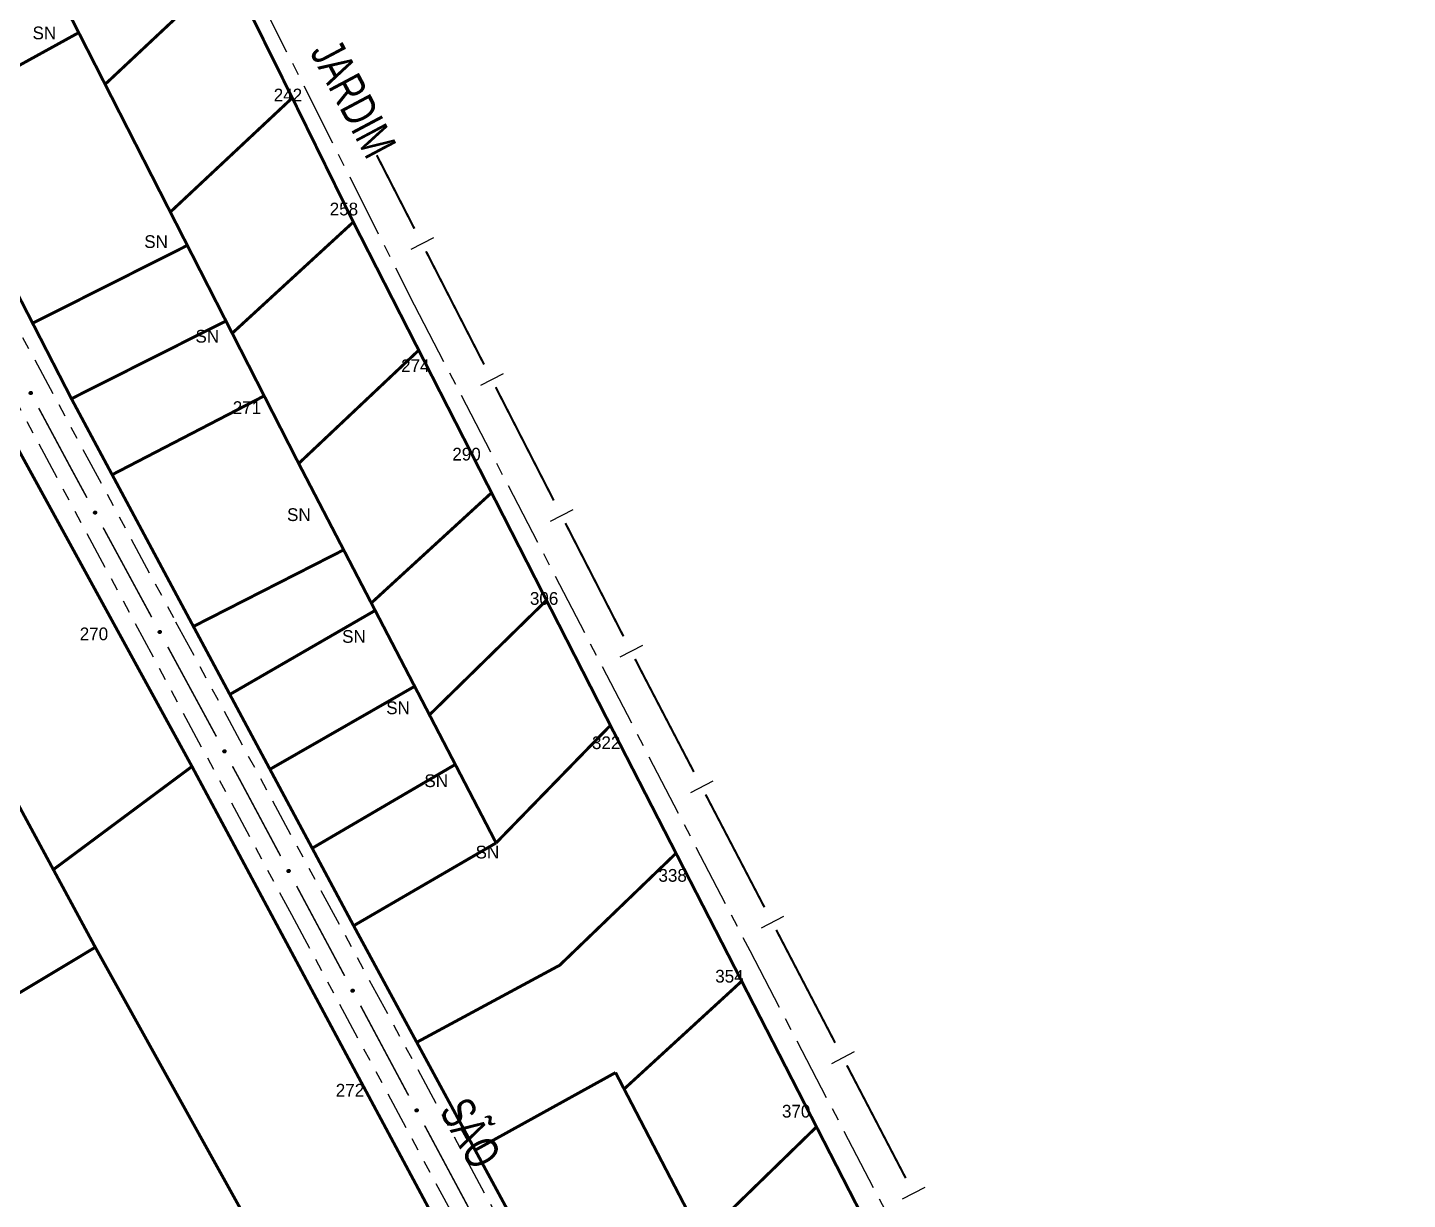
# Model space of a CAD drawing. Extents: x 205807 to 207855, y 4874692 to 4876446.
# Drawn here: x 207141.3 to 207303.9, y 4876055.9 to 4876194 of the extents above; entities that cross this region are included whole.
import ezdxf
from ezdxf.enums import TextEntityAlignment as Align

# ---------------------------------------------------------------- set-up
doc = ezdxf.new("R2010")
doc.units = 0
doc.header["$LTSCALE"] = 1.5
doc.header["$MEASUREMENT"] = 0
doc.linetypes.add('TRACO_13', pattern=[8, 5, -1, 1, -1])
doc.linetypes.add('TRACO_25', pattern=[8, 3, -1, 1, -1, 1, -1])
for name, color, linetype in [('CD_MALHA_LOTES', 7, 'CONTINUOUS'), ('LM-LIM-SETORES-BAIRROS', 250, 'CONTINUOUS'), ('RU-QUADRA', 210, 'CONTINUOUS'), ('SV-EIXO-RUA-N-PAV', 6, 'CONTINUOUS'), ('SV-RUA-NAO-PAV', 7, 'CONTINUOUS'), ('SV-TXT-RUA-N-PAV', 7, 'CONTINUOUS'), ('Th_NmrPort', 1, 'CONTINUOUS')]:
    doc.layers.add(name, color=color, linetype=linetype)
doc.styles.add('ARIAL', font='ARIAL.SHX')

msp = doc.modelspace()

# ---------------------------------------------------------------- linework, layer by layer
at = {"layer": 'CD_MALHA_LOTES', "linetype": 'Continuous', "const_width": 0.35, "flags": 128}
for points in [[(207147.348212, 4876193.399369), (207141.985449, 4876203.86359)], [(207150.457781, 4876187.307006), (207164.973535, 4876200.918185)], [(207164.973535, 4876200.918185), (207172.508523, 4876185.710028)], [(207129.410821, 4876183.520085), (207147.348212, 4876193.399369)], [(207150.457781, 4876187.307006), (207147.348212, 4876193.399369)], [(207158.140059, 4876172.255651), (207150.457781, 4876187.307006)], [(207158.140059, 4876172.255651), (207172.508523, 4876185.710028)], [(207172.508523, 4876185.710028), (207179.696487, 4876171.07715)], [(207141.921883, 4876159.150441), (207129.410821, 4876183.520085)], [(207160.145922, 4876168.325704), (207158.140059, 4876172.255651)], [(207165.432241, 4876157.968585), (207179.696487, 4876171.07715)], [(207179.696487, 4876171.07715), (207187.40962, 4876155.970671)], [(207141.921883, 4876159.150441), (207160.145922, 4876168.325704)], [(207164.691971, 4876159.418944), (207160.145922, 4876168.325704)], [(207146.488898, 4876150.254591), (207141.921883, 4876159.150441)], [(207146.488898, 4876150.254591), (207164.691971, 4876159.418944)], [(207165.432241, 4876157.968585), (207164.691971, 4876159.418944)], [(207169.199174, 4876150.588293), (207165.432241, 4876157.968585)], [(207173.265076, 4876142.622254), (207187.40962, 4876155.970671)], [(207187.40962, 4876155.970671), (207195.986139, 4876139.173214)], [(207151.285677, 4876141.297069), (207146.488898, 4876150.254591)], [(207151.285677, 4876141.297069), (207169.199174, 4876150.588293)], [(207173.265076, 4876142.622254), (207169.199174, 4876150.588293)], [(207139.18448, 4876146.184818), (207160.692695, 4876106.912243)], [(207178.560652, 4876132.439997), (207173.265076, 4876142.622254)], [(207160.861103, 4876123.415881), (207151.285677, 4876141.297069)], [(207181.817508, 4876126.177761), (207195.986139, 4876139.173214)], [(207195.986139, 4876139.173214), (207202.457953, 4876126.497907)], [(207160.861103, 4876123.415881), (207178.560652, 4876132.439997)], [(207181.817508, 4876126.177761), (207178.560652, 4876132.439997)], [(207144.358888, 4876094.760393), (207126.00951, 4876128.755067)], [(207182.272822, 4876125.302288), (207181.817508, 4876126.177761)], [(207188.674077, 4876112.994048), (207202.457953, 4876126.497907)], [(207202.457953, 4876126.497907), (207209.986731, 4876111.752494)], [(207165.152988, 4876115.401199), (207182.272822, 4876125.302288)], [(207186.925077, 4876116.357), (207182.272822, 4876125.302288)], [(207165.152988, 4876115.401199), (207160.861103, 4876123.415881)], [(207169.876525, 4876106.580448), (207186.925077, 4876116.357)], [(207188.674077, 4876112.994048), (207186.925077, 4876116.357)], [(207169.876525, 4876106.580448), (207165.152988, 4876115.401199)], [(207191.715071, 4876107.14687), (207188.674077, 4876112.994048)], [(207209.986731, 4876111.752494), (207196.522454, 4876097.903303)], [(207209.986731, 4876111.752494), (207217.720605, 4876096.684747)], [(207144.358888, 4876094.760393), (207160.692695, 4876106.912243)], [(207160.692695, 4876106.912243), (207195.613225, 4876041.731776)], [(207174.857636, 4876097.278702), (207169.876525, 4876106.580448)], [(207174.857636, 4876097.278702), (207191.715071, 4876107.14687)], [(207196.522454, 4876097.903303), (207191.715071, 4876107.14687)], [(207179.736337, 4876088.143361), (207174.857636, 4876097.278702)], [(207179.736337, 4876088.143361), (207196.522454, 4876097.903303)], [(207187.174946, 4876074.406027), (207204.017966, 4876083.49104), (207217.720605, 4876096.684747)], [(207217.720605, 4876096.684747), (207225.457738, 4876081.610649)], [(207149.300744, 4876085.604943), (207144.358888, 4876094.760393)], [(207187.174946, 4876074.406027), (207179.736337, 4876088.143361)], [(207139.605466, 4876079.778806), (207149.300744, 4876085.604943)], [(207166.896762, 4876053.900412), (207149.300744, 4876085.604943)], [(207211.606447, 4876068.900017), (207225.457738, 4876081.610649)], [(207225.457738, 4876081.610649), (207234.271988, 4876064.438028)], [(207194.060022, 4876061.690935), (207187.174946, 4876074.406027)], [(207194.060022, 4876061.690935), (207210.598563, 4876070.837963)], [(207210.598563, 4876070.837963), (207211.606447, 4876068.900017)], [(207219.732666, 4876053.275041), (207211.606447, 4876068.900017)], [(207220.764765, 4876051.290536), (207234.271988, 4876064.438028)], [(207234.271988, 4876064.438028), (207241.226653, 4876050.888397)], [(207203.42658, 4876044.393139), (207194.060022, 4876061.690935)]]:
    msp.add_lwpolyline(points, dxfattribs=at)
at = {"layer": 'LM-LIM-SETORES-BAIRROS', "const_width": 0.25}
for points in [[(207182.790448, 4876178.312948), (207182.461412, 4876178.95483)], [(207186.895964, 4876170.303907), (207182.790448, 4876178.312948)], [(207195.106996, 4876154.285825), (207188.264469, 4876167.634227)], [(207203.318028, 4876138.267743), (207196.475501, 4876151.616145)], [(207211.529061, 4876122.249661), (207204.686534, 4876135.598063)], [(207213.799359, 4876117.820763), (207212.897566, 4876119.579981)], [(207213.810045, 4876117.800268), (207213.799359, 4876117.820763)], [(207219.820383, 4876106.273089), (207213.810045, 4876117.800268)], [(207228.142389, 4876090.312381), (207221.207384, 4876103.612971)], [(207236.464396, 4876074.351673), (207229.529391, 4876087.652263)], [(207244.786402, 4876058.390964), (207237.851397, 4876071.691555)]]:
    msp.add_lwpolyline(points, dxfattribs=at)
at = {"layer": 'LM-LIM-SETORES-BAIRROS'}
for points in [[(207189.143141, 4876169.208373), (207186.473461, 4876167.839868)], [(207197.354173, 4876153.190291), (207194.684493, 4876151.821786)], [(207205.565205, 4876137.172209), (207202.895525, 4876135.803704)], [(207213.776238, 4876121.154127), (207211.106557, 4876119.785622)], [(207222.07511, 4876105.193178), (207219.414992, 4876103.806177)], [(207230.397116, 4876089.23247), (207227.736998, 4876087.845469)], [(207238.719122, 4876073.271761), (207236.059004, 4876071.88476)], [(207247.041128, 4876057.311053), (207244.38101, 4876055.924052)]]:
    msp.add_lwpolyline(points, dxfattribs=at)
at = {"layer": 'RU-QUADRA', "linetype": 'Continuous', "const_width": 0.18, "flags": 128}
for points in [[(207306.905449, 4875925.594715), (207299.320323, 4875940.251058), (207291.591003, 4875955.186021), (207283.9263, 4875969.996126), (207276.153081, 4875985.015911), (207268.541556, 4875999.723263), (207261.014948, 4876014.266536), (207252.629864, 4876030.18573), (207241.226653, 4876050.888397), (207234.271988, 4876064.438028), (207225.457738, 4876081.610649), (207217.720605, 4876096.684747), (207209.986731, 4876111.752494), (207202.457953, 4876126.497907), (207195.986139, 4876139.173214), (207187.40962, 4876155.970671), (207179.696487, 4876171.07715), (207172.508523, 4876185.710028), (207164.973535, 4876200.918185)], [(207122.408429, 4876197.159678), (207129.410821, 4876183.520085), (207135.064149, 4876172.508262), (207146.488898, 4876150.254591), (207151.285677, 4876141.297069), (207160.861103, 4876123.415881), (207169.876525, 4876106.580448), (207174.857636, 4876097.278702), (207179.736337, 4876088.143361), (207187.174946, 4876074.406027), (207194.060022, 4876061.690935), (207203.42658, 4876044.393139), (207210.553518, 4876031.231387), (207222.307256, 4876009.525041), (207237.023594, 4875980.359441), (207245.999183, 4875963.097386), (207255.835524, 4875944.179913), (207255.02642, 4875943.697238), (207268.15921, 4875917.688321), (207277.027591, 4875899.884207), (207285.03359, 4875883.530078), (207292.80947, 4875869.110618), (207299.934581, 4875855.500285), (207306.150553, 4875843.626583)], [(207195.613225, 4876041.731776), (207160.692695, 4876106.912243), (207139.18448, 4876146.184818)]]:
    msp.add_lwpolyline(points, dxfattribs=at)
at = {"layer": 'SV-EIXO-RUA-N-PAV'}
for points in [[(207141.71695, 4876151.094895), (207141.763965, 4876151.081416), (207141.801615, 4876151.060218), (207141.827929, 4876151.0335), (207141.845025, 4876151.003827), (207141.859097, 4876150.971499), (207141.866092, 4876150.935777), (207141.865075, 4876150.894409), (207141.851885, 4876150.847152), (207141.827635, 4876150.81001), (207141.802821, 4876150.78281), (207141.772905, 4876150.763202), (207141.741272, 4876150.750059), (207141.703925, 4876150.744019), (207141.662013, 4876150.745459), (207141.614815, 4876150.759872), (207141.578046, 4876150.780907), (207141.553273, 4876150.807419), (207141.53375, 4876150.837618), (207141.51978, 4876150.870794), (207141.513115, 4876150.9059), (207141.514641, 4876150.948097), (207141.529484, 4876150.994492), (207141.550045, 4876151.031404), (207141.576202, 4876151.056543), (207141.606366, 4876151.075094), (207141.638619, 4876151.089602), (207141.674235, 4876151.098129), (207141.71695, 4876151.094895)], [(207149.298355, 4876137.005707), (207149.34543, 4876136.992441), (207149.383175, 4876136.971414), (207149.40961, 4876136.944814), (207149.42684, 4876136.915218), (207149.441057, 4876136.882955), (207149.448214, 4876136.847264), (207149.447383, 4876136.805892), (207149.434406, 4876136.758576), (207149.410324, 4876136.721325), (207149.385633, 4876136.694014), (207149.355807, 4876136.67427), (207149.324233, 4876136.660984), (207149.286913, 4876136.654776), (207149.244995, 4876136.656028), (207149.197733, 4876136.670227), (207149.160869, 4876136.691096), (207149.135976, 4876136.717495), (207149.116318, 4876136.747607), (207149.102198, 4876136.780719), (207149.095374, 4876136.815794), (207149.096711, 4876136.857997), (207149.111344, 4876136.90446), (207149.131738, 4876136.941464), (207149.157781, 4876136.966721), (207149.187861, 4876136.985408), (207149.220048, 4876137.000061), (207149.255626, 4876137.008749), (207149.298355, 4876137.005707)], [(207156.920608, 4876122.937969), (207156.967683, 4876122.924703), (207157.005429, 4876122.903676), (207157.031863, 4876122.877076), (207157.049093, 4876122.84748), (207157.06331, 4876122.815217), (207157.070467, 4876122.779526), (207157.069636, 4876122.738154), (207157.05666, 4876122.690838), (207157.032578, 4876122.653587), (207157.007886, 4876122.626276), (207156.97806, 4876122.606532), (207156.946486, 4876122.593246), (207156.909167, 4876122.587038), (207156.867248, 4876122.58829), (207156.819986, 4876122.602489), (207156.783123, 4876122.623358), (207156.75823, 4876122.649757), (207156.738571, 4876122.679869), (207156.724451, 4876122.712981), (207156.717628, 4876122.748056), (207156.718964, 4876122.790259), (207156.733597, 4876122.836722), (207156.753991, 4876122.873726), (207156.780034, 4876122.898983), (207156.810115, 4876122.91767), (207156.842301, 4876122.932323), (207156.877879, 4876122.941011), (207156.920608, 4876122.937969)], [(207164.542862, 4876108.870231), (207164.589937, 4876108.856965), (207164.627682, 4876108.835938), (207164.654116, 4876108.809338), (207164.671346, 4876108.779742), (207164.685563, 4876108.747479), (207164.69272, 4876108.711788), (207164.691889, 4876108.670416), (207164.678913, 4876108.6231), (207164.654831, 4876108.585849), (207164.63014, 4876108.558538), (207164.600313, 4876108.538794), (207164.56874, 4876108.525508), (207164.53142, 4876108.5193), (207164.489502, 4876108.520552), (207164.44224, 4876108.534751), (207164.405376, 4876108.55562), (207164.380483, 4876108.582019), (207164.360825, 4876108.612131), (207164.346705, 4876108.645243), (207164.339881, 4876108.680318), (207164.341217, 4876108.722521), (207164.355851, 4876108.768984), (207164.376245, 4876108.805988), (207164.402288, 4876108.831245), (207164.432368, 4876108.849932), (207164.464555, 4876108.864585), (207164.500132, 4876108.873273), (207164.542862, 4876108.870231)], [(207172.103799, 4876094.768776), (207172.150796, 4876094.755237), (207172.18842, 4876094.733991), (207172.214699, 4876094.707239), (207172.231757, 4876094.677544), (207172.245787, 4876094.645198), (207172.252737, 4876094.609467), (207172.251666, 4876094.5681), (207172.238416, 4876094.52086), (207172.214118, 4876094.483749), (207172.189269, 4876094.456582), (207172.159329, 4876094.437011), (207172.127679, 4876094.423909), (207172.090324, 4876094.417917), (207172.048413, 4876094.419411), (207172.001234, 4876094.433884), (207171.964492, 4876094.454967), (207171.939753, 4876094.48151), (207171.920269, 4876094.511734), (207171.906342, 4876094.544928), (207171.899721, 4876094.580042), (207171.901302, 4876094.622237), (207171.916204, 4876094.668614), (207171.936813, 4876094.705499), (207171.963002, 4876094.730605), (207171.99319, 4876094.749117), (207172.025461, 4876094.763583), (207172.061088, 4876094.772065), (207172.103799, 4876094.768776)], [(207179.644391, 4876080.657097), (207179.691388, 4876080.643558), (207179.729011, 4876080.622312), (207179.755291, 4876080.59556), (207179.772349, 4876080.565865), (207179.786379, 4876080.533519), (207179.793329, 4876080.497788), (207179.792258, 4876080.456421), (207179.779008, 4876080.409181), (207179.75471, 4876080.37207), (207179.729861, 4876080.344903), (207179.699921, 4876080.325333), (207179.66827, 4876080.31223), (207179.630916, 4876080.306238), (207179.589005, 4876080.307732), (207179.541826, 4876080.322206), (207179.505084, 4876080.343288), (207179.480345, 4876080.369831), (207179.460861, 4876080.400056), (207179.446933, 4876080.433249), (207179.440313, 4876080.468364), (207179.441894, 4876080.510558), (207179.456796, 4876080.556935), (207179.477404, 4876080.593821), (207179.503593, 4876080.618926), (207179.533782, 4876080.637438), (207179.566053, 4876080.651904), (207179.60168, 4876080.660386), (207179.644391, 4876080.657097)], [(207187.18593, 4876066.545977), (207187.232933, 4876066.532458), (207187.270565, 4876066.511227), (207187.296856, 4876066.484486), (207187.313926, 4876066.454798), (207187.32797, 4876066.422458), (207187.334934, 4876066.386729), (207187.333881, 4876066.345362), (207187.32065, 4876066.298117), (207187.296368, 4876066.260996), (207187.27153, 4876066.233818), (207187.241598, 4876066.214235), (207187.209953, 4876066.20112), (207187.172601, 4876066.195112), (207187.13069, 4876066.196589), (207187.083504, 4876066.211043), (207187.046754, 4876066.23211), (207187.022003, 4876066.258643), (207187.002507, 4876066.288859), (207186.988566, 4876066.322047), (207186.981931, 4876066.357159), (207186.983494, 4876066.399354), (207186.998377, 4876066.445737), (207187.01897, 4876066.482631), (207187.045149, 4876066.507748), (207187.075329, 4876066.526272), (207187.107594, 4876066.540752), (207187.143218, 4876066.549248), (207187.18593, 4876066.545977)]]:
    msp.add_lwpolyline(points, close=True, dxfattribs=at)
for points in [[(207141.513115, 4876150.9059), (207141.614815, 4876150.759872)], [(207141.514641, 4876150.948097), (207141.662013, 4876150.745459)], [(207141.518577, 4876150.923269), (207141.63434, 4876150.759284)], [(207141.519058, 4876150.884822), (207141.592968, 4876150.775813)], [(207141.51978, 4876150.870794), (207141.578046, 4876150.780907)], [(207141.525225, 4876150.968633), (207141.68108, 4876150.747181)], [(207141.529484, 4876150.994492), (207141.703925, 4876150.744019)], [(207141.539907, 4876151.010562), (207141.71944, 4876150.750712)], [(207141.550045, 4876151.031404), (207141.741272, 4876150.750059)], [(207141.564085, 4876151.040552), (207141.755221, 4876150.759053)], [(207141.576202, 4876151.056543), (207141.772905, 4876150.763202)], [(207141.592131, 4876151.063325), (207141.784729, 4876150.773321)], [(207141.606366, 4876151.075094), (207141.802821, 4876150.78281)], [(207141.625248, 4876151.079527), (207141.814449, 4876150.801637)], [(207141.638619, 4876151.089602), (207141.827635, 4876150.81001)], [(207141.658537, 4876151.08963), (207141.837983, 4876150.832829)], [(207141.674235, 4876151.098129), (207141.851885, 4876150.847152)], [(207141.694405, 4876151.094921), (207141.855157, 4876150.872998)], [(207141.71695, 4876151.094895), (207141.865075, 4876150.894409)], [(207141.742261, 4876151.086512), (207141.861719, 4876150.921412)], [(207141.763965, 4876151.081416), (207141.866092, 4876150.935777)], [(207141.78548, 4876151.069425), (207141.857543, 4876150.960974)], [(207141.801615, 4876151.060218), (207141.859097, 4876150.971499)], [(207149.095374, 4876136.815794), (207149.197733, 4876136.670227)], [(207149.096711, 4876136.857997), (207149.244995, 4876136.656028)], [(207149.100758, 4876136.833188), (207149.21726, 4876136.669727)], [(207149.101412, 4876136.794744), (207149.175814, 4876136.68607)], [(207149.102198, 4876136.780719), (207149.160869, 4876136.691096)], [(207149.107201, 4876136.878581), (207149.264054, 4876136.657835)], [(207149.111344, 4876136.90446), (207149.286913, 4876136.654776)], [(207149.121694, 4876136.920576), (207149.302398, 4876136.661539)], [(207149.131738, 4876136.941464), (207149.324233, 4876136.660984)], [(207149.145737, 4876136.950675), (207149.338141, 4876136.670042)], [(207149.157781, 4876136.966721), (207149.355807, 4876136.67427)], [(207149.173679, 4876136.973575), (207149.367585, 4876136.684443)], [(207149.187861, 4876136.985408), (207149.385633, 4876136.694014)], [(207149.206722, 4876136.989926), (207149.397177, 4876136.712893)], [(207149.220048, 4876137.000061), (207149.410324, 4876136.721325)], [(207149.239966, 4876137.000179), (207149.420569, 4876136.744191)], [(207149.255626, 4876137.008749), (207149.434406, 4876136.758576)], [(207149.27581, 4876137.005632), (207149.437562, 4876136.784436)], [(207149.298355, 4876137.005707), (207149.447383, 4876136.805892)], [(207149.323703, 4876136.997439), (207149.443905, 4876136.83288)], [(207149.34543, 4876136.992441), (207149.448214, 4876136.847264)], [(207149.366998, 4876136.980547), (207149.43955, 4876136.872423)], [(207149.383175, 4876136.971414), (207149.441057, 4876136.882955)], [(207156.717628, 4876122.748056), (207156.819986, 4876122.602489)], [(207156.718964, 4876122.790259), (207156.867248, 4876122.58829)], [(207156.723011, 4876122.76545), (207156.839513, 4876122.601989)], [(207156.723666, 4876122.727006), (207156.798068, 4876122.618332)], [(207156.724451, 4876122.712981), (207156.783123, 4876122.623358)], [(207156.729455, 4876122.810843), (207156.886307, 4876122.590097)], [(207156.733597, 4876122.836722), (207156.909167, 4876122.587038)], [(207156.743947, 4876122.852838), (207156.924651, 4876122.593801)], [(207156.753991, 4876122.873726), (207156.946486, 4876122.593246)], [(207156.76799, 4876122.882937), (207156.960394, 4876122.602304)], [(207156.780034, 4876122.898983), (207156.97806, 4876122.606532)], [(207156.795933, 4876122.905837), (207156.989838, 4876122.616705)], [(207156.810115, 4876122.91767), (207157.007886, 4876122.626276)], [(207156.828976, 4876122.922188), (207157.01943, 4876122.645155)], [(207156.842301, 4876122.932323), (207157.032578, 4876122.653587)], [(207156.862219, 4876122.932441), (207157.042823, 4876122.676453)], [(207156.877879, 4876122.941011), (207157.05666, 4876122.690838)], [(207156.898063, 4876122.937894), (207157.059815, 4876122.716698)], [(207156.920608, 4876122.937969), (207157.069636, 4876122.738154)], [(207156.945957, 4876122.929701), (207157.066158, 4876122.765142)], [(207156.967683, 4876122.924703), (207157.070467, 4876122.779526)], [(207156.989252, 4876122.912809), (207157.061804, 4876122.804685)], [(207157.005429, 4876122.903676), (207157.06331, 4876122.815217)], [(207164.339881, 4876108.680318), (207164.44224, 4876108.534751)], [(207164.341217, 4876108.722521), (207164.489502, 4876108.520552)], [(207164.345265, 4876108.697712), (207164.461767, 4876108.534251)], [(207164.345919, 4876108.659268), (207164.420321, 4876108.550594)], [(207164.346705, 4876108.645243), (207164.405376, 4876108.55562)], [(207164.351708, 4876108.743105), (207164.508561, 4876108.522359)], [(207164.355851, 4876108.768984), (207164.53142, 4876108.5193)], [(207164.366201, 4876108.7851), (207164.546904, 4876108.526063)], [(207164.376245, 4876108.805988), (207164.56874, 4876108.525508)], [(207164.390243, 4876108.815199), (207164.582648, 4876108.534566)], [(207164.402288, 4876108.831245), (207164.600313, 4876108.538794)], [(207164.418186, 4876108.838099), (207164.612092, 4876108.548967)], [(207164.432368, 4876108.849932), (207164.63014, 4876108.558538)], [(207164.451229, 4876108.85445), (207164.641683, 4876108.577417)], [(207164.464555, 4876108.864585), (207164.654831, 4876108.585849)], [(207164.484473, 4876108.864703), (207164.665076, 4876108.608715)], [(207164.500132, 4876108.873273), (207164.678913, 4876108.6231)], [(207164.520316, 4876108.870156), (207164.682068, 4876108.64896)], [(207164.542862, 4876108.870231), (207164.691889, 4876108.670416)], [(207164.56821, 4876108.861963), (207164.688412, 4876108.697404)], [(207164.589937, 4876108.856965), (207164.69272, 4876108.711788)], [(207164.611505, 4876108.845071), (207164.684057, 4876108.736947)], [(207164.627682, 4876108.835938), (207164.685563, 4876108.747479)], [(207171.899721, 4876094.580042), (207172.001234, 4876094.433884)], [(207171.901302, 4876094.622237), (207172.048413, 4876094.419411)], [(207171.905206, 4876094.597404), (207172.020758, 4876094.433271)], [(207171.905637, 4876094.558957), (207171.979408, 4876094.449854)], [(207171.906342, 4876094.544928), (207171.964492, 4876094.454967)], [(207171.911912, 4876094.64276), (207172.067483, 4876094.421108)], [(207171.916204, 4876094.668614), (207172.090324, 4876094.417917)], [(207171.926648, 4876094.68467), (207172.105847, 4876094.42459)], [(207171.936813, 4876094.705499), (207172.127679, 4876094.423909)], [(207171.950864, 4876094.714629), (207172.141639, 4876094.432885)], [(207171.963002, 4876094.730605), (207172.159329, 4876094.437011)], [(207171.97894, 4876094.737366), (207172.171166, 4876094.447116)], [(207171.99319, 4876094.749117), (207172.189269, 4876094.456582)], [(207172.012077, 4876094.753526), (207172.200922, 4876094.475393)], [(207172.025461, 4876094.763583), (207172.214118, 4876094.483749)], [(207172.045379, 4876094.763586), (207172.224496, 4876094.506555)], [(207172.061088, 4876094.772065), (207172.238416, 4876094.52086)], [(207172.081254, 4876094.768831), (207172.241721, 4876094.546702)], [(207172.103799, 4876094.768776), (207172.251666, 4876094.5681)], [(207172.129099, 4876094.760361), (207172.248345, 4876094.595107)], [(207172.150796, 4876094.755237), (207172.252737, 4876094.609467)], [(207172.172296, 4876094.743218), (207172.24422, 4876094.634675)], [(207172.18842, 4876094.733991), (207172.245787, 4876094.645198)], [(207179.440313, 4876080.468364), (207179.541826, 4876080.322206)], [(207179.441894, 4876080.510558), (207179.589005, 4876080.307732)], [(207179.445797, 4876080.485725), (207179.56135, 4876080.321593)], [(207179.446229, 4876080.447278), (207179.52, 4876080.338175)], [(207179.446933, 4876080.433249), (207179.505084, 4876080.343288)], [(207179.452504, 4876080.531081), (207179.608074, 4876080.309429)], [(207179.456796, 4876080.556935), (207179.630916, 4876080.306238)], [(207179.46724, 4876080.572992), (207179.646439, 4876080.312911)], [(207179.477404, 4876080.593821), (207179.66827, 4876080.31223)], [(207179.491456, 4876080.60295), (207179.682231, 4876080.321207)], [(207179.503593, 4876080.618926), (207179.699921, 4876080.325333)], [(207179.519531, 4876080.625687), (207179.711758, 4876080.335437)], [(207179.533782, 4876080.637438), (207179.729861, 4876080.344903)], [(207179.552668, 4876080.641847), (207179.741514, 4876080.363714)], [(207179.566053, 4876080.651904), (207179.75471, 4876080.37207)], [(207179.585971, 4876080.651907), (207179.765087, 4876080.394876)], [(207179.60168, 4876080.660386), (207179.779008, 4876080.409181)], [(207179.621846, 4876080.657153), (207179.782313, 4876080.435023)], [(207179.644391, 4876080.657097), (207179.792258, 4876080.456421)], [(207179.669691, 4876080.648682), (207179.788937, 4876080.483429)], [(207179.691388, 4876080.643558), (207179.793329, 4876080.497788)], [(207179.712888, 4876080.63154), (207179.784812, 4876080.522997)], [(207179.729011, 4876080.622312), (207179.786379, 4876080.533519)], [(207186.981931, 4876066.357159), (207187.083504, 4876066.211043)], [(207186.983494, 4876066.399354), (207187.13069, 4876066.196589)], [(207186.987408, 4876066.374523), (207187.103029, 4876066.210438)], [(207186.987856, 4876066.336076), (207187.061672, 4876066.227003)], [(207186.988566, 4876066.322047), (207187.046754, 4876066.23211)], [(207186.994096, 4876066.419881), (207187.149758, 4876066.198294)], [(207186.998377, 4876066.445737), (207187.172601, 4876066.195112)], [(207187.008814, 4876066.461798), (207187.188121, 4876066.201792)], [(207187.01897, 4876066.482631), (207187.209953, 4876066.20112)], [(207187.033018, 4876066.491766), (207187.22391, 4876066.210102)], [(207187.045149, 4876066.507748), (207187.241598, 4876066.214235)], [(207187.061084, 4876066.514516), (207187.25343, 4876066.224345)], [(207187.075329, 4876066.526272), (207187.27153, 4876066.233818)], [(207187.094214, 4876066.530689), (207187.283175, 4876066.252634)], [(207187.107594, 4876066.540752), (207187.296368, 4876066.260996)], [(207187.127513, 4876066.540762), (207187.306736, 4876066.283806)], [(207187.143218, 4876066.549248), (207187.32065, 4876066.298117)], [(207187.163385, 4876066.546023), (207187.323944, 4876066.32396)], [(207187.18593, 4876066.545977), (207187.333881, 4876066.345362)], [(207187.211234, 4876066.537572), (207187.330548, 4876066.372368)], [(207187.232933, 4876066.532458), (207187.334934, 4876066.386729)], [(207187.254438, 4876066.520448), (207187.326407, 4876066.411934)], [(207187.270565, 4876066.511227), (207187.32797, 4876066.422458)]]:
    msp.add_lwpolyline(points, dxfattribs=at)
at = {"layer": 'SV-EIXO-RUA-N-PAV', "const_width": 0.18}
for points in [[(207142.632639, 4876149.153504), (207146.411976, 4876142.102503)], [(207146.411976, 4876142.102503), (207146.448194, 4876142.034933)], [(207146.448194, 4876142.034933), (207148.317235, 4876138.585404)], [(207150.222798, 4876135.06847), (207155.939488, 4876124.517666)], [(207157.845051, 4876121.000732), (207163.561742, 4876110.449928)], [(207165.467305, 4876106.932994), (207165.943696, 4876106.05376)], [(207165.943696, 4876106.05376), (207166.316913, 4876105.364946)], [(207166.316913, 4876105.364946), (207171.131851, 4876096.354133)], [(207173.016999, 4876092.826213), (207178.672443, 4876082.242454)], [(207180.557591, 4876078.714534), (207185.741747, 4876069.012755)], [(207185.741747, 4876069.012755), (207185.837058, 4876068.834389)], [(207185.837058, 4876068.834389), (207186.213326, 4876068.130931)], [(207188.099935, 4876064.603792), (207193.759762, 4876054.022377)]]:
    msp.add_lwpolyline(points, dxfattribs=at)
at = {"layer": 'SV-RUA-NAO-PAV', "linetype": 'TRACO_25'}
for points in [[(207021.536664, 4876390.086014, 6.532748), (207021.779324, 4876388.014419, 6.532748), (207022.376323, 4876385.180914, 6.532748), (207064.086981, 4876303.089614, 7.181893), (207115.738808, 4876203.701788, 7.656268), (207119.416729, 4876197.116291, 7.806071), (207158.769257, 4876123.972267, 7.59223), (207196.762203, 4876053.65785, 7.936464), (207251.404867, 4875947.09291, 7.395525), (207279.158354, 4875891.629317, 6.952939), (207305.929745, 4875839.60928, 6.166119), (207306.599559, 4875838.872732, 6.166119), (207308.104238, 4875838.105633, 6.166119), (207309.935392, 4875837.760487, 6.166119)], [(207012.909715, 4876381.72992, 6.482814), (207015.276649, 4876381.663202, 6.457847), (207018.45177, 4876381.09655, 6.60765), (207020.395245, 4876380.099396, 6.632617), (207030.333615, 4876360.101083, 6.532748), (207063.346345, 4876294.416969, 7.131959), (207094.753487, 4876235.780344, 7.181893), (207114.738551, 4876197.048445, 7.181893), (207131.288262, 4876166.074685, 7.838111), (207172.402728, 4876089.479266, 7.788935), (207213.835573, 4876012.328216, 7.641407), (207256.037729, 4875928.905173, 6.879175), (207301.714445, 4875840.817782, 6.166119), (207302.763618, 4875837.642395, 6.166119), (207302.766946, 4875835.700093, 6.166119), (207302.015215, 4875834.196631, 6.166119)]]:
    msp.add_polyline3d(points, dxfattribs=at)
at = {"layer": 'SV-RUA-NAO-PAV', "linetype": 'TRACO_13'}
msp.add_polyline3d([(207146.180343, 4876240.940319, 7.806071), (207168.464636, 4876197.82761, 7.806071), (207186.88054, 4876161.307005, 7.887288), (207226.402474, 4876085.210909, 8.059404), (207291.85845, 4875959.680358, 7.321761), (207332.481484, 4875882.629504, 6.657882), (207341.529226, 4875865.134072, 6.657882), (207343.550955, 4875859.068885, 6.584117), (207343.550955, 4875854.474045, 6.510353), (207342.970072, 4875852.217784, 6.485765)], dxfattribs=at)

# ---------------------------------------------------------------- texts
at = {"layer": 'SV-TXT-RUA-N-PAV', "style": 'ARIAL', "width": 0.7}
for s, rotation, p in [('JARDIM ', 298, (207174.534083, 4876191.101175)), ('SÃO', 299, (207189.771042, 4876066.33513))]:
    msp.add_text(s, height=4, rotation=rotation, dxfattribs=at).set_placement(p)
at = {"layer": 'Th_NmrPort', "color": 1}
for s, p in [('SN', (207141.9063, 4876193.362387)), ('242', (207170.322635, 4876186.048797)), ('258', (207176.920112, 4876172.610075)), ('SN', (207155.070762, 4876168.77044)), ('SN', (207161.104474, 4876157.617216)), ('274', (207185.330741, 4876154.14326)), ('271', (207165.492628, 4876149.206587)), ('290', (207191.364453, 4876143.721394)), ('SN', (207171.892019, 4876136.590644)), ('306', (207200.506441, 4876126.717297)), ('270', (207147.468397, 4876122.54167)), ('SN', (207178.38283, 4876122.237723)), ('SN', (207183.578517, 4876113.827095)), ('322', (207207.820031, 4876109.7132)), ('SN', (207188.073337, 4876105.233626)), ('SN', (207194.107049, 4876096.822998)), ('338', (207215.651647, 4876094.080402)), ('354', (207222.340545, 4876082.195818)), ('272', (207177.632237, 4876068.759368)), ('370', (207230.202654, 4876066.288759))]:
    msp.add_text(s, height=1.5, dxfattribs=at).set_placement(p, align=Align.MIDDLE_LEFT)

doc.saveas('drawing.dxf')
